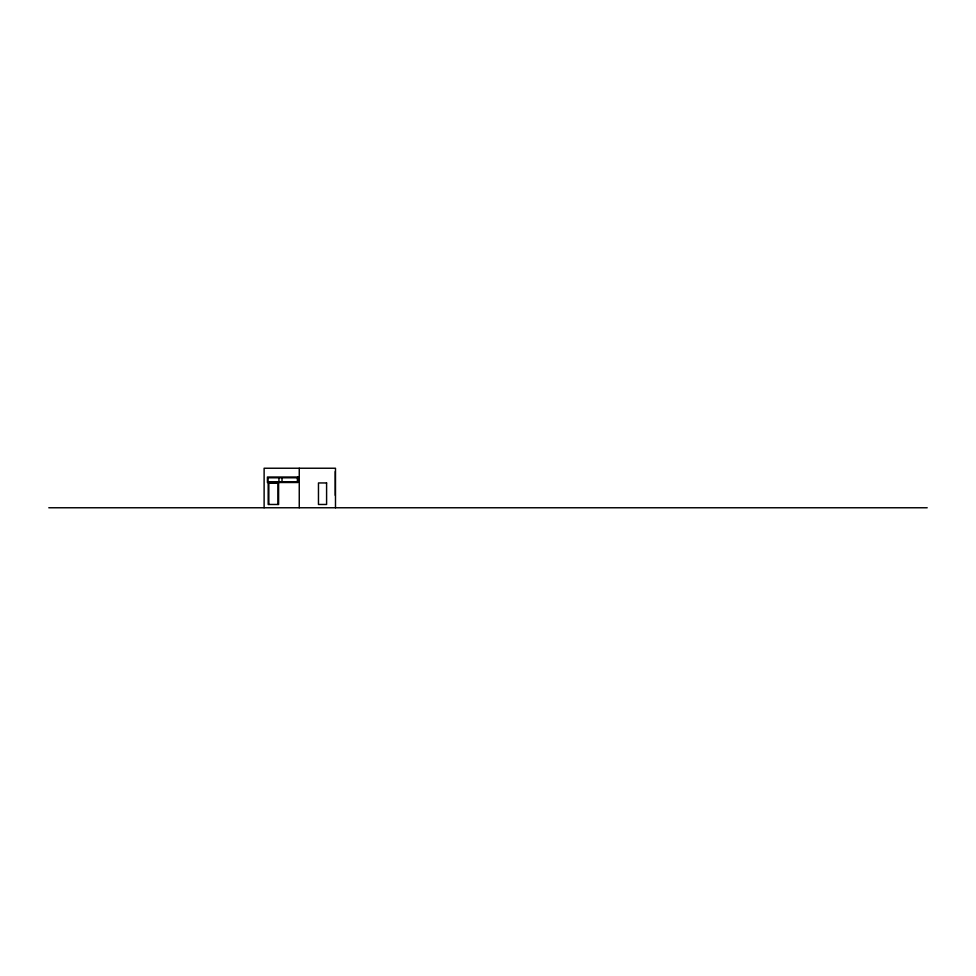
<?xml version="1.0" encoding="UTF-8"?>
<svg xmlns="http://www.w3.org/2000/svg" width="976" height="976" viewBox="0 0 976 976"><rect width="100%" height="100%" fill="white"/><g stroke="black" fill="none" stroke-linecap="round" stroke-linejoin="round"><path stroke-width="1.46" d="M268.839 483.169L277.953 483.169L277.953 504.47M48.8 507.764L927.2 507.764M335.488 507.764L335.488 468.236L264.118 468.236L264.118 507.764M335.268 471.53L335.268 495.357M299.254 468.236L299.254 507.764M282.015 477.789L282.015 481.741M278.941 477.789L278.941 481.741M278.611 482.51L278.611 504.47L268.18 504.47L268.18 482.51M268.839 482.51L268.839 504.47M297.936 477.02L267.412 477.02L267.412 482.51L297.936 482.51L297.936 477.02M297.387 477.789L267.961 477.789L267.961 481.741L297.387 481.741L297.387 477.789M326.594 482.949L318.469 482.949L318.469 504.47L326.594 504.47L326.594 482.949"/></g></svg>
